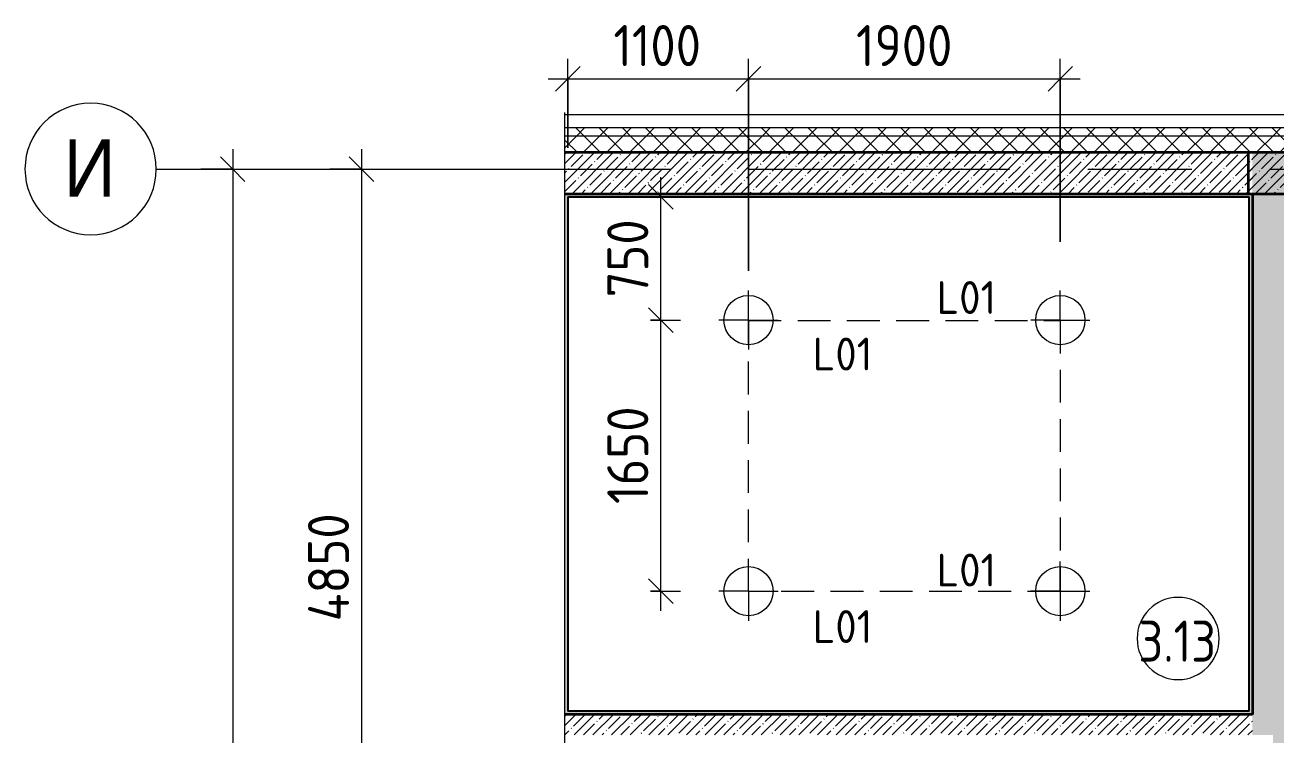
# Model space of a CAD drawing. Header units: millimetres. Extents: x 81682 to 274809, y -8553 to 29000.
# Drawn here: x 81682 to 89298, y 23555 to 27877 of the extents above; entities that cross this region are included whole.
import ezdxf

# ---------------------------------------------------------------- set-up
doc = ezdxf.new("R2010")
doc.units = ezdxf.units.MM
doc.linetypes.add('ADSK_Штрих_ш2 п1', pattern=[300, 200, -100])
doc.linetypes.add('Осевая', pattern=[3175, 635, -476.25, 1587.5, -476.25])
for name, color, linetype, lineweight in [('A-ANNO-DIMS', 7, 'Continuous', 9), ('A-ANNO-DIMS-100', 7, 'Continuous', 9), ('A-AREA-IDEN', 7, 'Continuous', 9), ('A-DETL-1', 7, 'ADSK_Штрих_ш2 п1', 9), ('A-DETL-GENF', 7, 'Continuous', 9), ('A-WALL', 7, 'Continuous', 9), ('E-LITE-EQPM-IDEN', 7, 'Continuous', 9), ('I-WALL', 7, 'Continuous', 9), ('Оси', 7, 'Continuous', 9), ('Оси-1', 7, 'Continuous', 20), ('Оси-2', 7, 'Осевая', 9)]:
    doc.layers.add(name, color=color, linetype=linetype, lineweight=lineweight)
for name, color, linetype, lineweight, true_color in [('A-ANNO-NOTE', 1, 'Continuous', 9, 0xff0000), ('A-WALL-1', 7, 'Continuous', 13, 0x3c3c3c), ('A-WALL-2', 254, 'Continuous', 25, 0xbebebe), ('A-WALL-3', 254, 'Continuous', 35, 0xbebebe), ('A-WALL-6', 7, 'Continuous', 25, 0x3c3c3c), ('A-WALL-FNSH-3', 7, 'Continuous', 13, 0x3c3c3c)]:
    doc.layers.add(name, color=color, linetype=linetype, lineweight=lineweight, true_color=true_color)
doc.styles.add('Arial', font='arial.ttf', dxfattribs={"width": 0.9, "height": 350})
doc.styles.add('GOST Common', font='GOST_Common.ttf', dxfattribs={"height": 200})
doc.styles.add('GOST Common_1', font='GOST_Common.ttf', dxfattribs={"width": 0.9, "height": 250})
doc.styles.add('ISOCPEUR_1', font='isocpeur.ttf', dxfattribs={"width": 0.9, "height": 250})
doc.dimstyles.new('ISO-2_5_0_9К_БОЛЬШОЙ_1', dxfattribs={"dimscale": 304.8, "dimtxt": 248.995294, "dimasz": 0.492126, "dimexe": 0.393701, "dimexo": 0.984252, "dimgap": 0, "dimtad": 1, "dimdec": 0, "dimrnd": 10, "dimzin": 0, "dimdsep": 46, "dimtxsty": 'ISOCPEUR_1', "dimblk1": 'OBLIQUE', "dimblk2": 'OBLIQUE', "dimsah": 1, "dimcen": 0.09, "dimdle": 0.393701, "dimazin": 0, "dimtfac": 1, "dimtdec": 4, "dimtix": 1, "dimtmove": 0, "dimatfit": 3, "dimfxl": 1, "dimtvp": 1, "dimtolj": 1, "dimtzin": 0, "dimarcsym": 2})
pattern_1 = [(45, (0, 0), (-70.71068, 70.71068), []), (135, (0, 0), (-70.71068, -70.71068), [])]
pattern_2 = [(45, (0, 0), (-57.024626, 57.024626), []), (45, (57.025, 0), (-57.024626, 57.024626), [100.806, -20.161, 3.353, -16.808])]
pattern_3 = [(0, (0, 0), (121.92, 30.48), [10.058, -81.382, 10.058, -81.382, -487.68]), (0, (0, 0), (121.92, 30.48), [-182.88, 10.058, -172.822, 10.058, -81.382, -213.36]), (0, (0, 0), (121.92, 30.48), [-457.2, 10.058, -50.902, 10.058, -142.342]), (120, (45.72, 15.24), (-87.356454, 90.345817), [10.058, -81.382, 10.058, -81.382, -487.68]), (120, (45.72, 15.24), (-87.356454, 90.345817), [-182.88, 10.058, -172.822, 10.058, -81.382, -213.36]), (120, (45.72, 15.24), (-87.356454, 90.345817), [-457.2, 10.058, -50.902, 10.058, -142.342]), (240, (60.96, 76.2), (-34.563546, -120.825817), [10.058, -81.382, 10.058, -81.382, -487.68]), (240, (60.96, 76.2), (-34.563546, -120.825817), [-182.88, 10.058, -172.822, 10.058, -81.382, -213.36]), (240, (60.96, 76.2), (-34.563546, -120.825817), [-457.2, 10.058, -50.902, 10.058, -142.342])]

# ---------------------------------------------------------------- blocks, each defined once
blk = doc.blocks.new('DET_L_Линия разрыва - М100-30674062-План расстановки осветительного оборудования 3 этажа в осях 23-33')
at = {"layer": 'A-DETL-GENF'}
blk.add_line((13519.4, 0), (36.2, 0), dxfattribs=at)
blk = doc.blocks.new('Ось сетки - D8-29747960-План расстановки осветительного оборудования 3 этажа в осях 23-33')
at = {"layer": 'Оси-1'}
for start, end in [(360, 180), (180, 360)]:
    blk.add_arc((0, 0), 4, start, end, dxfattribs=at)
blk = doc.blocks.new('DIMBLOCK55-План расстановки осветительного оборудования 3 этажа в осях 23-33')
at = {"layer": 'A-ANNO-DIMS-100'}
for p, q in [((84990, 27130), (84990, 27670)), ((86090, 26380.5), (86090, 27670)), ((84870, 27550), (86090, 27550)), ((84990, 27550), (84990, 27130)), ((86090, 27550), (86090, 26380.5))]:
    blk.add_line(p, q, dxfattribs=at)
at = {"layer": 'A-ANNO-DIMS-100', "lineweight": 20}
for p, q in [((84990, 27550), (85065, 27625)), ((86090, 27550), (86165, 27625)), ((84990, 27550), (84915, 27475)), ((86090, 27550), (86015, 27475))]:
    blk.add_line(p, q, dxfattribs=at)
at = {"layer": 'A-ANNO-DIMS-100', "color": 0, "insert": (85267.1, 27876.6), "char_height": 250, "width": 655.049, "attachment_point": 1, "line_spacing_factor": 1.149209, "style": 'ISOCPEUR_1'}
blk.add_mtext('1100', dxfattribs=at)
blk = doc.blocks.new('_Oblique')
at = {"color": 0, "linetype": 'ByBlock', "lineweight": -2}
blk.add_line((-0.5, -0.5), (0.5, 0.5), dxfattribs=at)
blk = doc.blocks.new('DIMBLOCK56-План расстановки осветительного оборудования 3 этажа в осях 23-33')
at = {"layer": 'A-ANNO-DIMS-100'}
for p, q in [((86090, 26380.5), (86090, 27670)), ((87990, 26555.9), (87990, 27670)), ((86090, 27550), (88110, 27550)), ((86090, 27550), (86090, 26380.5)), ((87990, 27550), (87990, 26555.9))]:
    blk.add_line(p, q, dxfattribs=at)
at = {"layer": 'A-ANNO-DIMS-100', "lineweight": 20}
for p, q in [((86090, 27550), (86165, 27625)), ((87990, 27550), (88065, 27625)), ((86090, 27550), (86015, 27475)), ((87990, 27550), (87915, 27475))]:
    blk.add_line(p, q, dxfattribs=at)
at = {"layer": 'A-ANNO-DIMS-100', "color": 0, "insert": (86745.5, 27876.6), "char_height": 250, "width": 706.764, "attachment_point": 1, "line_spacing_factor": 1.149209, "style": 'ISOCPEUR_1'}
blk.add_mtext('1900', dxfattribs=at)
blk = doc.blocks.new('DIMBLOCK57-План расстановки осветительного оборудования 3 этажа в осях 23-33')
at = {"layer": 'A-ANNO-DIMS-100', "lineweight": 20}
for p, q in [((85556.2, 26080.5), (85481.2, 26155.5)), ((85556.2, 26080.5), (85631.2, 26005.5)), ((85556.2, 24430.5), (85481.2, 24505.5)), ((85556.2, 24430.5), (85631.2, 24355.5))]:
    blk.add_line(p, q, dxfattribs=at)
at = {"layer": 'A-ANNO-DIMS-100'}
for p, q in [((85492.5, 26080.5), (85676.2, 26080.5)), ((85556.2, 26080.5), (85492.5, 26080.5)), ((85556.2, 24310.5), (85556.2, 26080.5)), ((85492.5, 24430.5), (85676.2, 24430.5)), ((85556.2, 24430.5), (85492.5, 24430.5))]:
    blk.add_line(p, q, dxfattribs=at)
at = {"layer": 'A-ANNO-DIMS-100', "color": 0, "insert": (85229.6, 24961), "char_height": 250, "width": 706.764, "attachment_point": 1, "rotation": 90, "line_spacing_factor": 1.149209, "style": 'ISOCPEUR_1'}
blk.add_mtext('1650', dxfattribs=at)
blk = doc.blocks.new('DIMBLOCK58-План расстановки осветительного оборудования 3 этажа в осях 23-33')
at = {"layer": 'A-ANNO-DIMS-100', "lineweight": 20}
for p, q in [((85556.2, 26830), (85481.2, 26905)), ((85556.2, 26830), (85631.2, 26755)), ((85556.2, 26080.5), (85481.2, 26155.5)), ((85556.2, 26080.5), (85631.2, 26005.5))]:
    blk.add_line(p, q, dxfattribs=at)
at = {"layer": 'A-ANNO-DIMS-100'}
for p, q in [((85556.2, 26080.5), (85556.2, 26950)), ((85750.1, 26830), (85436.2, 26830)), ((85556.2, 26830), (85750.1, 26830)), ((85492.5, 26080.5), (85676.2, 26080.5)), ((85556.2, 26080.5), (85492.5, 26080.5))]:
    blk.add_line(p, q, dxfattribs=at)
at = {"layer": 'A-ANNO-DIMS-100', "color": 0, "insert": (85229.6, 26218.2), "char_height": 250, "width": 568.858, "attachment_point": 1, "rotation": 90, "line_spacing_factor": 1.149209, "style": 'ISOCPEUR_1'}
blk.add_mtext('750', dxfattribs=at)
blk = doc.blocks.new('Марка_Помещения - Номер-25198446-План расстановки осветительного оборудования 3 этажа в осях 23-33')
at = {"layer": 'A-AREA-IDEN'}
for start, end in [(360, 180), (180, 360)]:
    blk.add_arc((0, 0), 2.5, start, end, dxfattribs=at)
blk = doc.blocks.new('DIMBLOCK97-План расстановки осветительного оборудования 3 этажа в осях 23-33')
at = {"layer": 'A-ANNO-DIMS-100'}
for p, q in [((83732.8, 27120), (83732.8, 22150)), ((83538.9, 27000), (83852.8, 27000)), ((83732.8, 27000), (83538.9, 27000)), ((83538.9, 22150), (83852.8, 22150)), ((83732.8, 22150), (83538.9, 22150))]:
    blk.add_line(p, q, dxfattribs=at)
at = {"layer": 'A-ANNO-DIMS-100', "lineweight": 20}
for p, q in [((83732.8, 27000), (83657.8, 27075)), ((83732.8, 27000), (83807.8, 26925)), ((83732.8, 22150), (83657.8, 22225)), ((83732.8, 22150), (83807.8, 22075))]:
    blk.add_line(p, q, dxfattribs=at)
at = {"layer": 'A-ANNO-DIMS-100', "color": 0, "insert": (83406.2, 24247), "char_height": 250, "width": 787.208, "attachment_point": 1, "rotation": 90, "line_spacing_factor": 1.149209, "style": 'ISOCPEUR_1'}
blk.add_mtext('4850', dxfattribs=at)
blk = doc.blocks.new('DIMBLOCK109-План расстановки осветительного оборудования 3 этажа в осях 23-33')
at = {"layer": 'A-ANNO-DIMS-100'}
for p, q in [((82947.2, 27120), (82947.2, -120)), ((82753.2, 27000), (83067.2, 27000)), ((82947.2, 27000), (82753.2, 27000)), ((82753.2, 0), (83067.2, 0)), ((82947.2, 0), (82753.2, 0))]:
    blk.add_line(p, q, dxfattribs=at)
at = {"layer": 'A-ANNO-DIMS-100', "lineweight": 20}
for p, q in [((82947.2, 27000), (82872.2, 27075)), ((82947.2, 27000), (83022.2, 26925)), ((82947.2, 0), (82872.2, 75)), ((82947.2, 0), (83022.2, -75))]:
    blk.add_line(p, q, dxfattribs=at)
at = {"layer": 'A-ANNO-DIMS-100', "color": 0, "insert": (82620.6, 13105), "char_height": 250, "width": 948.097, "attachment_point": 1, "rotation": 90, "line_spacing_factor": 1.149209, "style": 'ISOCPEUR_1'}
blk.add_mtext('27000', dxfattribs=at)

msp = doc.modelspace()

# ---------------------------------------------------------------- hatches: boundary and pattern name
at = {"layer": 'A-WALL'}
h = msp.add_hatch(dxfattribs=at)
h.set_pattern_fill('FP_1', color=256, style=0, pattern_type=2)
h.set_pattern_definition(pattern_1)
h.paths.add_polyline_path([(93210, 27200), (93210, 27250), (84970.7, 27250), (84970.7, 27200), (93160, 27200)])
h = msp.add_hatch(dxfattribs=at)
h.set_pattern_fill('FP_1', color=256, style=0, pattern_type=2)
h.set_pattern_definition(pattern_1)
h.paths.add_polyline_path([(93160, 27100), (93160, 27200), (84970.7, 27200), (84970.7, 27100), (93060, 27100)])
at = {"layer": 'I-WALL'}
h = msp.add_hatch(dxfattribs=at)
h.set_pattern_fill('FP_3', color=256, style=0, pattern_type=2)
h.set_pattern_definition(pattern_2)
h.paths.add_polyline_path([(84970.7, 26850), (89160, 26850), (89160, 27100), (84970.7, 27100), (84970.7, 26850)])
h = msp.add_hatch(dxfattribs=at)
h.set_pattern_fill('FP_3', color=256, style=0, pattern_type=2)
h.set_pattern_definition(pattern_2)
h.paths.add_polyline_path([(92184.1, 26850), (92810, 26850), (92810, 27100), (89135, 27100), (89135, 26850), (89640.4, 26850)])
h = msp.add_hatch(dxfattribs=at)
h.set_pattern_fill('FP_3', color=256, style=0, pattern_type=2)
h.set_pattern_definition(pattern_2)
h.paths.add_polyline_path([(89285, 17270), (89410, 17270), (89410, 27100), (89160, 27100), (89160, 23555), (89285, 23555), (89285, 17273.2)])
h = msp.add_hatch(dxfattribs=at)
h.set_pattern_fill('FP_21', color=256, style=0, pattern_type=2)
h.set_pattern_definition(pattern_3)
h.paths.add_polyline_path([(89140, 26830), (89140, 26850), (84970.7, 26849.3), (84970.7, 26830), (87096.7, 26830)])
h = msp.add_hatch(dxfattribs=at)
h.set_pattern_fill('FP_21', color=256, style=0, pattern_type=2)
h.set_pattern_definition(pattern_3)
h.paths.add_polyline_path([(84990, 23680), (84990, 26830), (84970.7, 26830), (84970.7, 23680)])
h = msp.add_hatch(dxfattribs=at)
h.set_pattern_fill('FP_21', color=256, style=0, pattern_type=2)
h.set_pattern_definition(pattern_3)
h.paths.add_polyline_path([(89160, 23680), (89160, 26850), (89140, 26850), (89140, 23680)])
h = msp.add_hatch(dxfattribs=at)
h.set_pattern_fill('FP_21', color=256, style=0, pattern_type=2)
h.set_pattern_definition(pattern_3)
h.paths.add_polyline_path([(84990, 23680), (89140, 23680), (89140, 23700), (84990, 23700)])
h = msp.add_hatch(dxfattribs=at)
h.set_pattern_fill('FP_3', color=256, style=0, pattern_type=2)
h.set_pattern_definition(pattern_2)
h.paths.add_polyline_path([(84970.7, 23555), (89160, 23555), (89160, 23680), (84970.7, 23680), (84970.7, 23555)])

# ---------------------------------------------------------------- linework, layer by layer
at = {"layer": 'A-ANNO-NOTE'}
for p, q in [((86090, 26080.5), (86090, 26260.5)), ((87990, 26080.5), (87990, 26260.5)), ((86090, 26080.5), (85910, 26080.5)), ((86090, 26080.5), (86090, 25900.5)), ((86090, 26080.5), (86270, 26080.5)), ((87990, 26080.5), (87810, 26080.5)), ((87990, 26080.5), (87990, 25900.5)), ((87990, 26080.5), (88170, 26080.5)), ((86090, 24430.5), (86090, 24610.5)), ((87990, 24430.5), (87990, 24610.5)), ((86090, 24430.5), (85910, 24430.5)), ((86090, 24430.5), (86090, 24250.5)), ((86090, 24430.5), (86270, 24430.5)), ((87990, 24430.5), (87810, 24430.5)), ((87990, 24430.5), (87990, 24250.5)), ((87990, 24430.5), (88170, 24430.5))]:
    msp.add_line(p, q, dxfattribs=at)
for centre in [(86090, 26080.5), (87990, 26080.5), (86090, 24430.5), (87990, 24430.5)]:
    msp.add_circle(centre, 150, dxfattribs=at)
at = {"layer": 'A-DETL-1'}
for p, q in [((86090, 26078), (87990, 26078)), ((86090, 24428), (86090, 26078)), ((87990, 26078), (87990, 24428)), ((87990, 24428), (86090, 24428))]:
    msp.add_line(p, q, dxfattribs=at)
at = {"layer": 'A-WALL'}
for p, q in [((93210, 27250), (84970.7, 27250)), ((93160, 27200), (84970.7, 27200))]:
    msp.add_line(p, q, dxfattribs=at)
at = {"layer": 'A-WALL-1'}
for p, q in [((93290, 27330), (84970.7, 27330)), ((84970.7, 27100), (92810, 27100))]:
    msp.add_line(p, q, dxfattribs=at)
at = {"layer": 'A-WALL-2'}
for p, q in [((89135, 26850), (84970.7, 26850)), ((84990, 26830), (89140, 26830)), ((84990, 26830), (84990, 26829)), ((89140, 23700), (89140, 26830)), ((89140, 23700), (84990, 23700))]:
    msp.add_line(p, q, dxfattribs=at)
at = {"layer": 'A-WALL-3'}
for p, q in [((89160, 27100), (84970.7, 27100)), ((92810, 27100), (89135, 27100)), ((89135, 27100), (89135, 26850)), ((84970.7, 26850), (89160, 26850)), ((89135, 26850), (92810, 26850)), ((89160, 26850), (89160, 23680)), ((89160, 23680), (84970.7, 23680))]:
    msp.add_line(p, q, dxfattribs=at)
at = {"layer": 'A-WALL-6'}
msp.add_line((84990, 26829), (84990, 23700), dxfattribs=at)
at = {"layer": 'A-WALL-FNSH-3'}
for p, q in [((84991, 26829), (89139, 26829)), ((84991, 23701), (84991, 26829)), ((89139, 26829), (89139, 23701)), ((89139, 23701), (84991, 23701))]:
    msp.add_line(p, q, dxfattribs=at)
at = {"layer": 'Оси'}
msp.add_line((82481.8, 27000), (84981.8, 27000), dxfattribs=at)
at = {"layer": 'Оси-2'}
msp.add_line((84981.8, 27000), (90740, 27000), dxfattribs=at)

# ---------------------------------------------------------------- block references
at = {"layer": 'A-AREA-IDEN', "xscale": 99.99999999999993, "yscale": 99.99999999999993, "zscale": 99.99999999999993}
msp.add_blockref('Марка_Помещения - Номер-25198446-План расстановки осветительного оборудования 3 этажа в осях 23-33', (88708, 24142.4), dxfattribs=at)
at = {"layer": 'A-DETL-GENF', "rotation": 270.0000000000003}
msp.add_blockref('DET_L_Линия разрыва - М100-30674062-План расстановки осветительного оборудования 3 этажа в осях 23-33', (84970.7, 27380.8), dxfattribs=at)
at = {"layer": 'Оси-1', "xscale": 99.99999999999993, "yscale": 99.99999999999993, "zscale": 99.99999999999993, "rotation": 269.9999999999994}
msp.add_blockref('Ось сетки - D8-29747960-План расстановки осветительного оборудования 3 этажа в осях 23-33', (82081.8, 27000), dxfattribs=at)

# ---------------------------------------------------------------- texts
at = {"layer": 'A-AREA-IDEN', "insert": (88466.1, 24251), "char_height": 250, "width": 606.076, "attachment_point": 1, "style": 'GOST Common_1'}
msp.add_mtext('3.13', dxfattribs=at)
at = {"layer": 'E-LITE-EQPM-IDEN', "char_height": 200, "width": 472.996, "attachment_point": 1, "style": 'GOST Common'}
for insert in [(87236, 26317.8), (86481.4, 25973.8), (87236, 24658.9), (86481.4, 24314.9)]:
    msp.add_mtext('L01', dxfattribs=dict(at, insert=insert))
at = {"layer": 'Оси', "insert": (81917.3, 27181), "char_height": 350, "width": 389.62, "attachment_point": 1, "style": 'Arial'}
msp.add_mtext('\\fArial|b0|i0|c204|p34|;\\W.9;И', dxfattribs=at)

# ---------------------------------------------------------------- dimensions: what is measured, and where the dimension line sits
at = {"layer": 'A-ANNO-DIMS'}
for base, p1, p2, override, picture, middle in [((86090, 27550), (84990, 26830), (86090, 26080.5), {"dimpost": '<>', "dimfxl": 1331.071091}, 'DIMBLOCK55-План расстановки осветительного оборудования 3 этажа в осях 23-33', (85540, 27675)), ((87990, 27550), (86090, 26080.5), (87990, 26255.9), {"dimpost": '<>', "dimfxl": 1908.077267}, 'DIMBLOCK56-План расстановки осветительного оборудования 3 этажа в осях 23-33', (87040, 27675))]:
    dim = msp.add_linear_dim(base=base, p1=p1, p2=p2, dimstyle='ISO-2_5_0_9К_БОЛЬШОЙ_1', override=override, dxfattribs=at)
    dim.commit()
    dim.dimension.update_dxf_attribs({"geometry": picture, "text_midpoint": middle})
for base, p1, p2, override, picture, middle in [((82947.2, 0), (83053.2, 27000), (83053.2, 0), {"dimpost": '<>', "dimfxl": 26999.999823}, 'DIMBLOCK109-План расстановки осветительного оборудования 3 этажа в осях 23-33', (82822.2, 13500)), ((83732.8, 22150), (83838.9, 27000), (83838.9, 22150), {"dimpost": '<>', "dimfxl": 4849.999753}, 'DIMBLOCK97-План расстановки осветительного оборудования 3 этажа в осях 23-33', (83607.8, 24575)), ((85556.2095714, 26829.9998756), (85792.5000382, 26080.4998756), (85450.1435542, 26829.9998756), {"dimpost": '<>', "dimfxl": 823.989206}, 'DIMBLOCK58-План расстановки осветительного оборудования 3 этажа в осях 23-33', (85431.2095714, 26455.2498756)), ((85556.2, 26080.5), (85792.5, 24430.5), (85792.5, 26080.5), {"dimpost": '<>', "dimfxl": 1650}, 'DIMBLOCK57-План расстановки осветительного оборудования 3 этажа в осях 23-33', (85431.2, 25255.5))]:
    dim = msp.add_linear_dim(base=base, p1=p1, p2=p2, angle=90, dimstyle='ISO-2_5_0_9К_БОЛЬШОЙ_1', override=override, dxfattribs=at)
    dim.commit()
    dim.dimension.update_dxf_attribs({"geometry": picture, "text_midpoint": middle})

doc.saveas('drawing.dxf')
